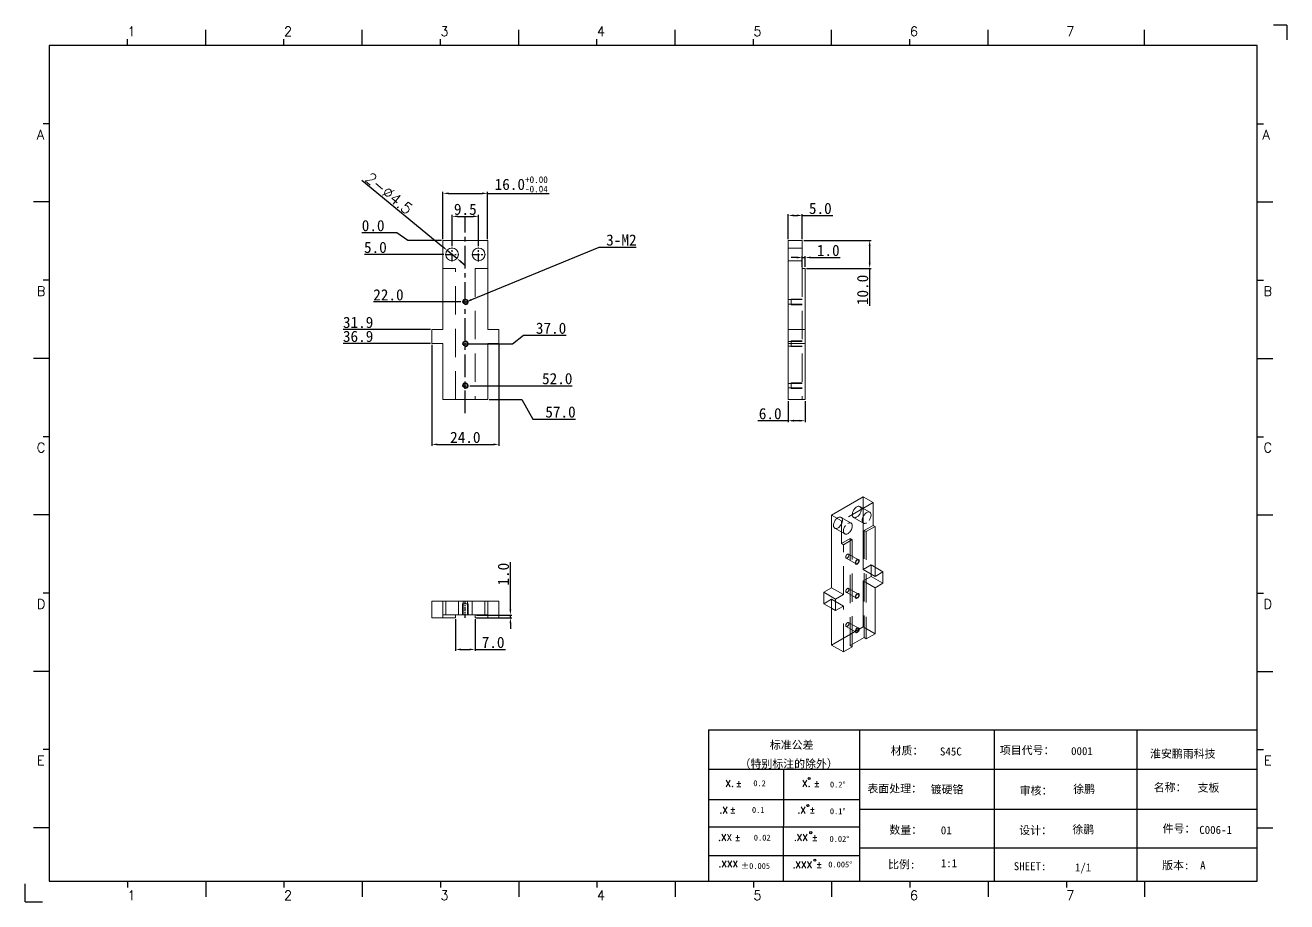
# Model space of a CAD drawing. Extents: x 83 to 30050, y -7164 to 695.
# Drawn here: x 6447.6 to 6899.4, y -1649 to -1335.2 of the extents above; entities that cross this region are included whole.
import ezdxf
from ezdxf.enums import TextEntityAlignment as Align

# ---------------------------------------------------------------- set-up
doc = ezdxf.new("R2010")
doc.units = 0
doc.header["$LTSCALE"] = 8
doc.header["$MEASUREMENT"] = 0
doc.header["$PDSIZE"] = 5
doc.linetypes.add('CENTER', pattern=[2, 1.25, -0.25, 0.25, -0.25])
doc.linetypes.add('HIDDEN', pattern=[1.905, 1.27, -0.635])
doc.layers.get('0').update_dxf_attribs({"linetype": 'CONTINUOUS'})
doc.layers.get('Defpoints').update_dxf_attribs({"linetype": 'CONTINUOUS'})
doc.layers.add('41', color=3, linetype='CONTINUOUS')
doc.layers.add('dim', color=82, linetype='CONTINUOUS', lineweight=9)
doc.styles.add('SIMPLEX', font='SIMPLEX')
doc.styles.get("Standard").update_dxf_attribs({"font": '', "height": 4})
doc.styles.get('Standard').set_extended_font_data('SimSun')
doc.dimstyles.new('ISO-25', dxfattribs={"dimtxt": 6, "dimasz": 2.5, "dimexe": 1.25, "dimexo": 0.625, "dimtad": 1, "dimdec": 1, "dimzin": 1, "dimdsep": 46, "dimtxsty": 'Standard', "dimcen": 2.5, "dimadec": 0, "dimazin": 0, "dimtm": 1e-09, "dimtfac": 1, "dimtdec": 1, "dimtmove": 0, "dimatfit": 3, "dimfxl": 1, "dimtolj": 1, "dimtzin": 0, "dimarcsym": 0})

# ---------------------------------------------------------------- blocks, each defined once
blk = doc.blocks.new('A$C0BB32EA6')
at = {"layer": '41'}
for p, q in [((90.21, 427.84), (90.21, 435.66)), ((168.4, 427.84), (168.4, 435.66)), ((168.4, 427.84), (168.4, 435.66)), ((168.4, 427.84), (168.4, 435.66)), ((246.58, 427.84), (246.58, 435.66)), ((246.58, 427.84), (246.58, 435.66)), ((324.77, 427.84), (324.77, 435.66)), ((402.96, 427.84), (402.96, 435.66)), ((481.15, 427.84), (481.15, 435.66)), ((559.34, 427.84), (559.34, 435.66)), ((51.11, 427.84), (51.11, 430.97)), ((129.3, 427.84), (129.3, 430.97)), ((129.3, 427.84), (129.3, 430.97)), ((129.3, 427.84), (129.3, 430.97)), ((207.49, 427.84), (207.49, 430.97)), ((207.49, 427.84), (207.49, 430.97)), ((285.68, 427.84), (285.68, 430.97)), ((363.87, 427.84), (363.87, 430.97)), ((442.06, 427.84), (442.06, 430.97)), ((615.63, 427.84), (12.02, 427.84)), ((12.02, 427.84), (12.02, 10.32)), ((615.63, 10.32), (615.63, 427.84)), ((12.02, 388.75), (8.89, 388.75)), ((615.63, 388.75), (618.76, 388.75)), ((12.02, 349.66), (4.2, 349.66)), ((615.63, 349.66), (623.45, 349.66)), ((12.02, 310.56), (8.89, 310.56)), ((615.63, 310.56), (618.76, 310.56)), ((12.02, 271.47), (4.2, 271.47)), ((615.63, 271.47), (623.45, 271.47)), ((12.02, 232.37), (8.89, 232.37)), ((615.63, 232.37), (618.76, 232.37)), ((12.02, 193.28), (4.2, 193.28)), ((615.63, 193.28), (623.45, 193.28)), ((12.02, 154.18), (8.89, 154.18)), ((615.63, 154.18), (618.76, 154.18)), ((12.02, 115.09), (4.2, 115.09)), ((615.63, 115.09), (623.45, 115.09)), ((341.34, 85.85), (615.63, 85.85)), ((341.34, 85.85), (341.34, 10.32)), ((416.87, 85.85), (416.87, 10.32)), ((484.16, 85.85), (484.16, 10.32)), ((555.4, 85.7), (555.4, 10.17)), ((12.02, 76), (8.89, 76)), ((615.63, 76), (618.76, 76)), ((615.63, 66.14), (341.34, 66.14)), ((378.86, 10.02), (379.1, 65.84)), ((341.34, 51.12), (416.87, 51.12)), ((615.63, 46.17), (416.87, 46.17)), ((12.02, 36.9), (4.2, 36.9)), ((341.34, 37.5), (401.12, 37.5)), ((341.34, 37.5), (416.87, 37.5)), ((615.63, 36.9), (623.45, 36.9)), ((615.63, 26.74), (416.87, 26.74)), ((341.34, 23.05), (401.87, 23.05)), ((341.34, 23.05), (401.87, 23.05)), ((341.34, 23.05), (401.87, 23.05)), ((341.34, 23.05), (401.87, 23.05)), ((341.34, 23.05), (401.87, 23.05)), ((341.34, 23.05), (416.87, 23.05)), ((12.02, 10.32), (615.63, 10.32)), ((51.11, 10.32), (51.11, 7.19)), ((90.21, 10.32), (90.21, 2.5)), ((129.3, 10.32), (129.3, 7.19)), ((168.4, 10.32), (168.4, 2.5)), ((207.49, 10.32), (207.49, 7.19)), ((246.58, 10.32), (246.58, 2.5)), ((285.68, 10.32), (285.68, 7.19)), ((324.77, 10.32), (324.77, 2.5)), ((326.34, 10.32), (401.87, 10.32)), ((363.87, 10.32), (363.87, 7.19)), ((402.96, 10.32), (402.96, 2.5)), ((442.06, 10.32), (442.06, 7.19)), ((481.15, 10.32), (481.15, 2.5)), ((520.24, 10.32), (520.24, 7.19)), ((559.34, 10.32), (559.34, 2.5))]:
    blk.add_line(p, q, dxfattribs=at)
at = {"layer": '41', "linetype": 'Continuous'}
for p, q in [((630.37, 437.94), (623.79, 437.94)), ((630.37, 437.94), (630.37, 430.59)), ((0, 0), (0, 8.98)), ((0, 0), (8.64, 0))]:
    blk.add_line(p, q, dxfattribs=at)
at = {"layer": '41'}
for centre in [(391.73, 61.61), (391.07, 48.04), (392.49, 34.54), (394.6, 20.83)]:
    blk.add_circle(centre, 0.516, dxfattribs=at)
at = {"layer": '41', "style": 'SIMPLEX'}
for s, height, p in [('1', 4.69, (51.11, 432.54)), ('2', 4.69, (129.3, 432.54)), ('3', 4.69, (207.49, 432.54)), ('4', 4.69, (285.68, 432.54)), ('5', 4.69, (363.87, 432.54)), ('6', 4.69, (442.06, 432.54)), ('7', 4.69, (520.24, 432.54)), ('A', 4.75, (5.76, 380.93)), ('A', 4.75, (618.27, 380.93)), ('B', 4.75, (5.76, 302.74)), ('B', 4.75, (618.72, 302.74)), ('C', 4.75, (5.76, 224.55)), ('C', 4.75, (618.72, 224.55)), ('D', 4.75, (5.76, 146.37)), ('D', 4.75, (618.72, 146.37)), ('E', 4.75, (5.76, 68.18)), ('E', 4.75, (618.95, 68.18)), ('X.', 3.284, (349.84, 57.49)), ('%%p', 3.284, (355.04, 57.36)), ('X.', 3.284, (388.21, 57.49)), ('%%p', 3.284, (394.07, 57.36)), ('.X', 3.284, (346.89, 44.16)), ('%%p', 3.284, (352.09, 44.33)), ('.X', 3.284, (385.9, 44.16)), ('%%p', 3.284, (391.76, 44.33)), ('.XX', 3.284, (346.2, 30.42)), ('%%p', 3.284, (354.44, 30.46)), ('.XX', 3.284, (384.11, 30.42)), ('%%p', 3.284, (393.01, 30.46)), ('.XXX', 3.284, (383.48, 16.83)), ('%%p', 3.284, (395.11, 16.95)), ('1', 4.69, (51.11, 0.87)), ('2', 4.69, (129.3, 0.87)), ('3', 4.69, (207.49, 0.87)), ('4', 4.69, (285.68, 0.87)), ('5', 4.69, (363.87, 0.87)), ('6', 4.69, (442.06, 0.87)), ('7', 4.69, (520.24, 0.87))]:
    blk.add_text(s, height=height, dxfattribs=at).set_placement(p)
at = {"layer": '41', "linetype": 'Continuous'}
for s, p in [('标准公差', (372.08, 76.36)), ('材质：', (432.42, 73.5)), ('项目代号：', (486.99, 73.71)), ('淮安鹏雨科技', (562.04, 71.96)), ('（特别标注的除外）', (356.94, 66.94)), ('表面处理：', (420.83, 54.55)), ('审核：', (496.9, 53.5)), ('名称：', (563.9, 55.18)), ('数量：', (431.79, 33.91)), ('设计：', (496.69, 33.7)), ('件号：', (568.32, 34.55)), ('比例:', (431.16, 16.65)), ('SHEET:', (493.95, 15.75)), ('1/1', (524.5, 15.18)), ('版本:', (568.11, 16.23))]:
    blk.add_text(s, height=4, dxfattribs=at).set_placement(p)
at = {"layer": '41'}
for s, p in [('0.2', (363.82, 57.75)), ('0.2%%D', (402.12, 57.11)), ('0.1', (363.14, 44.41)), ('0.1%%D', (402.07, 43.76)), ('0.02', (364.07, 30.58)), ('0.02%%D', (401.9, 29.93)), ('0.005%%D', (401.27, 17.16))]:
    blk.add_text(s, height=2.929, dxfattribs=at).set_placement(p)
at = {"layer": '41', "style": 'SIMPLEX'}
blk.add_text('.XXX', height=3.284, dxfattribs=at).set_placement((351.31, 18.87), align=Align.MIDDLE_CENTER)
at = {"layer": '41'}
blk.add_text('%%P0.005', height=2.929, dxfattribs=at).set_placement((364.87, 17.89), align=Align.MIDDLE_CENTER)
at = {"layer": '41', "linetype": 'Continuous'}
for tag, p in [('材质', (457.07, 73.08)), ('代号', (522.6, 73.29)), ('表面处理', (452.44, 54.13)), ('审核', (523.65, 54.34)), ('名称', (585.81, 54.97)), ('数量', (457.5, 33.7)), ('设计', (523.23, 34.13)), ('件号', (586.65, 33.91)), ('比例', (457.5, 17.28)), ('版本', (587.08, 16.23))]:
    blk.add_attdef(tag, p, '', height=4, dxfattribs=at)
blk = doc.blocks.new('*D322')
at = {"layer": 'Defpoints', "color": 0, "linetype": 'Continuous'}
for p in [(6609.99, -1403.62), (6600.49, -1414.78), (6609.99, -1414.78)]:
    blk.add_point(p, dxfattribs=at)
at = {"layer": 'dim', "color": 0, "linetype": 'Continuous', "lineweight": -2}
for p, q in [((6600.49, -1414.28), (6600.49, -1403.12)), ((6602.49, -1403.62), (6607.99, -1403.62)), ((6609.99, -1414.28), (6609.99, -1403.12))]:
    blk.add_line(p, q, dxfattribs=at)
at = {"layer": 'dim', "color": 0, "linetype": 'Continuous'}
for points in [[(6602.49, -1403.29), (6602.49, -1403.95), (6600.49, -1403.62)], [(6607.99, -1403.29), (6607.99, -1403.95), (6609.99, -1403.62)]]:
    blk.add_solid(points, dxfattribs=at)
at = {"layer": 'dim', "color": 0, "linetype": 'Continuous', "insert": (6605.24, -1401.12), "char_height": 4, "attachment_point": 5}
blk.add_mtext('\\A1;9.5', dxfattribs=at)
blk = doc.blocks.new('*D323')
at = {"layer": 'Defpoints', "color": 0, "linetype": 'Continuous'}
for p in [(6613.24, -1395.39), (6597.24, -1412.25), (6613.24, -1412.25)]:
    blk.add_point(p, dxfattribs=at)
at = {"layer": 'dim', "color": 0, "linetype": 'Continuous', "lineweight": -2}
for p, q in [((6597.24, -1411.75), (6597.24, -1394.89)), ((6599.24, -1395.39), (6611.24, -1395.39)), ((6613.24, -1411.75), (6613.24, -1394.89)), ((6613.24, -1395.39), (6635.28, -1395.39))]:
    blk.add_line(p, q, dxfattribs=at)
at = {"layer": 'dim', "color": 0, "linetype": 'Continuous'}
for points in [[(6599.24, -1395.06), (6599.24, -1395.72), (6597.24, -1395.39)], [(6611.24, -1395.06), (6611.24, -1395.72), (6613.24, -1395.39)]]:
    blk.add_solid(points, dxfattribs=at)
at = {"layer": 'dim', "color": 0, "linetype": 'Continuous', "insert": (6625.26, -1392.16), "char_height": 4, "attachment_point": 5}
blk.add_mtext('\\A1;16.0{\\H2.400000;\\S+0.00^ -0.04;}', dxfattribs=at)
blk = doc.blocks.new('*D324')
at = {"layer": 'Defpoints', "color": 0, "linetype": 'Continuous'}
for p in [(6593.24, -1449.12), (6617.24, -1449.12), (6617.24, -1485.28)]:
    blk.add_point(p, dxfattribs=at)
at = {"layer": 'dim', "color": 0, "linetype": 'Continuous', "lineweight": -2}
for p, q in [((6593.24, -1449.62), (6593.24, -1485.78)), ((6617.24, -1449.62), (6617.24, -1485.78)), ((6595.24, -1485.28), (6615.24, -1485.28))]:
    blk.add_line(p, q, dxfattribs=at)
at = {"layer": 'dim', "color": 0, "linetype": 'Continuous'}
for points in [[(6595.24, -1484.94), (6595.24, -1485.61), (6593.24, -1485.28)], [(6615.24, -1484.94), (6615.24, -1485.61), (6617.24, -1485.28)]]:
    blk.add_solid(points, dxfattribs=at)
at = {"layer": 'dim', "color": 0, "linetype": 'Continuous', "insert": (6605.24, -1482.78), "char_height": 4, "attachment_point": 5}
blk.add_mtext('\\A1;24.0', dxfattribs=at)
blk = doc.blocks.new('*D325')
at = {"layer": 'Defpoints', "color": 0, "linetype": 'Continuous'}
for p in [(6576.71, -1409.47), (6597.24, -1412.25), (6597.24, -1412.25)]:
    blk.add_point(p, dxfattribs=at)
at = {"layer": 'dim', "color": 0, "linetype": 'Continuous', "lineweight": -2}
for p, q in [((6580.71, -1409.47), (6568.24, -1409.47)), ((6584.71, -1412.25), (6580.71, -1409.47)), ((6596.74, -1412.25), (6584.71, -1412.25))]:
    blk.add_line(p, q, dxfattribs=at)
at = {"layer": 'dim', "color": 0, "linetype": 'Continuous', "insert": (6572.23, -1406.97), "char_height": 4, "attachment_point": 5}
blk.add_mtext('\\A1;0.0', dxfattribs=at)
blk = doc.blocks.new('*D326')
at = {"layer": 'Defpoints', "color": 0, "linetype": 'Continuous'}
for p in [(6597.24, -1412.25), (6577.49, -1417.25), (6598.02, -1417.25)]:
    blk.add_point(p, dxfattribs=at)
at = {"layer": 'dim', "color": 0, "linetype": 'Continuous', "lineweight": -2}
blk.add_line((6597.52, -1417.25), (6569.08, -1417.25), dxfattribs=at)
at = {"layer": 'dim', "color": 0, "linetype": 'Continuous', "insert": (6573.03, -1414.75), "char_height": 4, "attachment_point": 5}
blk.add_mtext('\\A1;5.0', dxfattribs=at)
blk = doc.blocks.new('*D327')
at = {"layer": 'Defpoints', "color": 0, "linetype": 'Continuous'}
for p in [(6597.24, -1412.25), (6583.61, -1434.25), (6604.14, -1434.25)]:
    blk.add_point(p, dxfattribs=at)
at = {"layer": 'dim', "color": 0, "linetype": 'Continuous', "lineweight": -2}
blk.add_line((6603.64, -1434.25), (6572.31, -1434.25), dxfattribs=at)
at = {"layer": 'dim', "color": 0, "linetype": 'Continuous', "insert": (6577.71, -1431.75), "char_height": 4, "attachment_point": 5}
blk.add_mtext('\\A1;22.0', dxfattribs=at)
blk = doc.blocks.new('*D328')
at = {"layer": 'Defpoints', "color": 0, "linetype": 'Continuous'}
for p in [(6597.24, -1412.25), (6572.71, -1444.12), (6593.24, -1444.12)]:
    blk.add_point(p, dxfattribs=at)
at = {"layer": 'dim', "color": 0, "linetype": 'Continuous', "lineweight": -2}
blk.add_line((6592.74, -1444.12), (6561.48, -1444.12), dxfattribs=at)
at = {"layer": 'dim', "color": 0, "linetype": 'Continuous', "insert": (6566.85, -1441.62), "char_height": 4, "attachment_point": 5}
blk.add_mtext('\\A1;31.9', dxfattribs=at)
blk = doc.blocks.new('*D329')
at = {"layer": 'Defpoints', "color": 0, "linetype": 'Continuous'}
for p in [(6597.24, -1412.25), (6572.71, -1449.12), (6593.24, -1449.12)]:
    blk.add_point(p, dxfattribs=at)
at = {"layer": 'dim', "color": 0, "linetype": 'Continuous', "lineweight": -2}
blk.add_line((6592.74, -1449.12), (6561.48, -1449.12), dxfattribs=at)
at = {"layer": 'dim', "color": 0, "linetype": 'Continuous', "insert": (6566.85, -1446.62), "char_height": 4, "attachment_point": 5}
blk.add_mtext('\\A1;36.9', dxfattribs=at)
blk = doc.blocks.new('*D330')
at = {"layer": 'Defpoints', "color": 0, "linetype": 'Continuous'}
for p in [(6597.24, -1412.25), (6604.14, -1449.25), (6630.08, -1446.2)]:
    blk.add_point(p, dxfattribs=at)
at = {"layer": 'dim', "color": 0, "linetype": 'Continuous', "lineweight": -2}
for p, q in [((6604.64, -1449.25), (6622.08, -1449.25)), ((6622.08, -1449.25), (6626.08, -1446.2)), ((6626.08, -1446.2), (6641.33, -1446.2))]:
    blk.add_line(p, q, dxfattribs=at)
at = {"layer": 'dim', "color": 0, "linetype": 'Continuous', "insert": (6635.95, -1443.7), "char_height": 4, "attachment_point": 5}
blk.add_mtext('\\A1;37.0', dxfattribs=at)
blk = doc.blocks.new('*D331')
at = {"layer": 'Defpoints', "color": 0, "linetype": 'Continuous'}
for p in [(6597.24, -1412.25), (6613.24, -1469.25), (6633.44, -1476.19)]:
    blk.add_point(p, dxfattribs=at)
at = {"layer": 'dim', "color": 0, "linetype": 'Continuous', "lineweight": -2}
for p, q in [((6613.74, -1469.25), (6625.44, -1469.25)), ((6625.44, -1469.25), (6629.44, -1476.19)), ((6629.44, -1476.19), (6644.69, -1476.19))]:
    blk.add_line(p, q, dxfattribs=at)
at = {"layer": 'dim', "color": 0, "linetype": 'Continuous', "insert": (6639.32, -1473.69), "char_height": 4, "attachment_point": 5}
blk.add_mtext('\\A1;57.0', dxfattribs=at)
blk = doc.blocks.new('*D332')
at = {"layer": 'Defpoints', "color": 0, "linetype": 'Continuous'}
for p in [(6597.24, -1412.25), (6606.34, -1464.25), (6632.28, -1464.25)]:
    blk.add_point(p, dxfattribs=at)
at = {"layer": 'dim', "color": 0, "linetype": 'Continuous', "lineweight": -2}
blk.add_line((6606.84, -1464.25), (6643.53, -1464.25), dxfattribs=at)
at = {"layer": 'dim', "color": 0, "linetype": 'Continuous', "insert": (6638.15, -1461.75), "char_height": 4, "attachment_point": 5}
blk.add_mtext('\\A1;52.0', dxfattribs=at)
blk = doc.blocks.new('*D333')
at = {"layer": 'Defpoints', "color": 0, "linetype": 'Continuous'}
for p in [(6601.74, -1547.36), (6608.74, -1547.36), (6608.74, -1558.69)]:
    blk.add_point(p, dxfattribs=at)
at = {"layer": 'dim', "color": 0, "linetype": 'Continuous', "lineweight": -2}
for p, q in [((6601.74, -1547.86), (6601.74, -1559.19)), ((6608.74, -1547.86), (6608.74, -1559.19)), ((6603.74, -1558.69), (6606.74, -1558.69)), ((6608.74, -1558.69), (6619.63, -1558.69))]:
    blk.add_line(p, q, dxfattribs=at)
at = {"layer": 'dim', "color": 0, "linetype": 'Continuous'}
for points in [[(6603.74, -1558.36), (6603.74, -1559.03), (6601.74, -1558.69)], [(6606.74, -1558.36), (6606.74, -1559.03), (6608.74, -1558.69)]]:
    blk.add_solid(points, dxfattribs=at)
at = {"layer": 'dim', "color": 0, "linetype": 'Continuous', "insert": (6615.19, -1556.19), "char_height": 4, "attachment_point": 5}
blk.add_mtext('\\A1;7.0', dxfattribs=at)
blk = doc.blocks.new('*D334')
at = {"layer": 'Defpoints', "color": 0, "linetype": 'Continuous'}
for p in [(6608.74, -1546.36), (6608.74, -1547.36), (6621.39, -1547.36)]:
    blk.add_point(p, dxfattribs=at)
at = {"layer": 'dim', "color": 0, "linetype": 'Continuous', "lineweight": -2}
for p, q in [((6621.39, -1544.36), (6621.39, -1527.45)), ((6609.24, -1546.36), (6621.89, -1546.36)), ((6609.24, -1547.36), (6621.89, -1547.36)), ((6621.39, -1547.36), (6621.39, -1546.36)), ((6621.39, -1549.36), (6621.39, -1551.36))]:
    blk.add_line(p, q, dxfattribs=at)
at = {"layer": 'dim', "color": 0, "linetype": 'Continuous'}
for points in [[(6621.05, -1544.36), (6621.72, -1544.36), (6621.39, -1546.36)], [(6621.05, -1549.36), (6621.72, -1549.36), (6621.39, -1547.36)]]:
    blk.add_solid(points, dxfattribs=at)
at = {"layer": 'dim', "color": 0, "linetype": 'Continuous', "insert": (6618.89, -1531.75), "char_height": 4, "attachment_point": 5, "rotation": 90}
blk.add_mtext('\\A1;1.0', dxfattribs=at)
blk = doc.blocks.new('*D335')
at = {"layer": 'Defpoints', "color": 0, "linetype": 'Continuous'}
for p in [(6720.91, -1469.25), (6726.91, -1469.25), (6720.91, -1476.79)]:
    blk.add_point(p, dxfattribs=at)
at = {"layer": 'dim', "color": 0, "linetype": 'Continuous', "lineweight": -2}
for p, q in [((6720.91, -1469.75), (6720.91, -1477.29)), ((6726.91, -1469.75), (6726.91, -1477.29)), ((6720.91, -1476.79), (6709.93, -1476.79)), ((6724.91, -1476.79), (6722.91, -1476.79))]:
    blk.add_line(p, q, dxfattribs=at)
at = {"layer": 'dim', "color": 0, "linetype": 'Continuous'}
for points in [[(6722.91, -1476.45), (6722.91, -1477.12), (6720.91, -1476.79)], [(6724.91, -1476.45), (6724.91, -1477.12), (6726.91, -1476.79)]]:
    blk.add_solid(points, dxfattribs=at)
at = {"layer": 'dim', "color": 0, "linetype": 'Continuous', "insert": (6714.42, -1474.29), "char_height": 4, "attachment_point": 5}
blk.add_mtext('\\A1;6.0', dxfattribs=at)
blk = doc.blocks.new('*D336')
at = {"layer": 'Defpoints', "color": 0, "linetype": 'Continuous'}
for p in [(6725.91, -1403.3), (6720.91, -1412.25), (6725.91, -1412.25)]:
    blk.add_point(p, dxfattribs=at)
at = {"layer": 'dim', "color": 0, "linetype": 'Continuous', "lineweight": -2}
for p, q in [((6720.91, -1411.75), (6720.91, -1402.8)), ((6722.91, -1403.3), (6723.91, -1403.3)), ((6725.91, -1411.75), (6725.91, -1402.8)), ((6725.91, -1403.3), (6736.82, -1403.3))]:
    blk.add_line(p, q, dxfattribs=at)
at = {"layer": 'dim', "color": 0, "linetype": 'Continuous'}
for points in [[(6722.91, -1402.97), (6722.91, -1403.63), (6720.91, -1403.3)], [(6723.91, -1402.97), (6723.91, -1403.63), (6725.91, -1403.3)]]:
    blk.add_solid(points, dxfattribs=at)
at = {"layer": 'dim', "color": 0, "linetype": 'Continuous', "insert": (6732.36, -1400.8), "char_height": 4, "attachment_point": 5}
blk.add_mtext('\\A1;5.0', dxfattribs=at)
blk = doc.blocks.new('*D337')
at = {"layer": 'Defpoints', "color": 0, "linetype": 'Continuous'}
for p in [(6725.91, -1412.25), (6726.91, -1422.25), (6750.03, -1422.25)]:
    blk.add_point(p, dxfattribs=at)
at = {"layer": 'dim', "color": 0, "linetype": 'Continuous', "lineweight": -2}
for p, q in [((6726.41, -1412.25), (6750.53, -1412.25)), ((6750.03, -1414.25), (6750.03, -1420.25)), ((6727.41, -1422.25), (6750.53, -1422.25)), ((6750.03, -1422.25), (6750.03, -1435.7))]:
    blk.add_line(p, q, dxfattribs=at)
at = {"layer": 'dim', "color": 0, "linetype": 'Continuous'}
for points in [[(6749.7, -1414.25), (6750.37, -1414.25), (6750.03, -1412.25)], [(6749.7, -1420.25), (6750.37, -1420.25), (6750.03, -1422.25)]]:
    blk.add_solid(points, dxfattribs=at)
at = {"layer": 'dim', "color": 0, "linetype": 'Continuous', "insert": (6747.53, -1429.97), "char_height": 4, "attachment_point": 5, "rotation": 90}
blk.add_mtext('\\A1;10.0', dxfattribs=at)
blk = doc.blocks.new('*D338')
at = {"layer": 'Defpoints', "color": 0, "linetype": 'Continuous'}
for p in [(6726.91, -1418.35), (6725.91, -1422.25), (6726.91, -1422.25)]:
    blk.add_point(p, dxfattribs=at)
at = {"layer": 'dim', "color": 0, "linetype": 'Continuous', "lineweight": -2}
for p, q in [((6723.91, -1418.35), (6721.91, -1418.35)), ((6725.91, -1421.75), (6725.91, -1417.85)), ((6725.91, -1418.35), (6726.91, -1418.35)), ((6726.91, -1421.75), (6726.91, -1417.85)), ((6728.91, -1418.35), (6739.51, -1418.35))]:
    blk.add_line(p, q, dxfattribs=at)
at = {"layer": 'dim', "color": 0, "linetype": 'Continuous'}
for points in [[(6723.91, -1418.02), (6723.91, -1418.68), (6725.91, -1418.35)], [(6728.91, -1418.02), (6728.91, -1418.68), (6726.91, -1418.35)]]:
    blk.add_solid(points, dxfattribs=at)
at = {"layer": 'dim', "color": 0, "linetype": 'Continuous', "insert": (6735.21, -1415.85), "char_height": 4, "attachment_point": 5}
blk.add_mtext('\\A1;1.0', dxfattribs=at)
blk = doc.blocks.new('*D339')
at = {"layer": 'Defpoints', "color": 0, "linetype": 'Continuous'}
for p in [(6598.76, -1415.82), (6602.23, -1418.68)]:
    blk.add_point(p, dxfattribs=at)
at = {"layer": 'dim', "color": 0, "linetype": 'Continuous', "lineweight": -2}
for p, q in [((6568.18, -1390.65), (6597.21, -1414.55)), ((6602.23, -1418.68), (6598.76, -1415.82)), ((6603.78, -1419.95), (6605.32, -1421.22))]:
    blk.add_line(p, q, dxfattribs=at)
at = {"layer": 'dim', "color": 0, "linetype": 'Continuous'}
for points in [[(6597.42, -1414.29), (6597, -1414.81), (6598.76, -1415.82)], [(6603.99, -1419.7), (6603.56, -1420.21), (6602.23, -1418.68)]]:
    blk.add_solid(points, dxfattribs=at)
at = {"layer": 'dim', "color": 0, "linetype": 'Continuous', "insert": (6577.87, -1395.39), "char_height": 4, "attachment_point": 5, "rotation": 320.5389}
blk.add_mtext('\\A1;{\\Ftxt,bigfont|c134;2-∅4.5}', dxfattribs=at)

msp = doc.modelspace()

# ---------------------------------------------------------------- linework, layer by layer
at = {"color": 1, "linetype": 'CENTER', "ltscale": 0.809498}
msp.add_line((6605.244, -1474.105), (6605.244, -1404.073), dxfattribs=at)
at = {"color": 7, "linetype": 'Continuous', "lineweight": 15}
for p, q in [((6597.244, -1412.252), (6613.244, -1412.252)), ((6597.244, -1444.122), (6597.244, -1412.252)), ((6613.244, -1412.252), (6613.244, -1444.122)), ((6720.908, -1412.252), (6725.908, -1412.252)), ((6720.908, -1412.252), (6720.908, -1444.122)), ((6725.908, -1422.252), (6725.908, -1412.252)), ((6725.908, -1422.252), (6726.908, -1422.252)), ((6726.908, -1422.252), (6726.908, -1444.122)), ((6593.244, -1449.122), (6593.244, -1444.122)), ((6593.244, -1444.122), (6597.244, -1444.122)), ((6617.244, -1444.122), (6613.244, -1444.122)), ((6617.244, -1444.122), (6617.244, -1449.122)), ((6720.908, -1444.122), (6720.908, -1449.122)), ((6726.908, -1444.122), (6720.908, -1444.122)), ((6726.908, -1449.122), (6726.908, -1444.122)), ((6593.244, -1449.122), (6597.244, -1449.122)), ((6597.244, -1469.252), (6597.244, -1449.122)), ((6617.244, -1449.122), (6613.244, -1449.122)), ((6613.244, -1449.122), (6613.244, -1469.252)), ((6720.908, -1449.122), (6726.908, -1449.122)), ((6720.908, -1449.122), (6720.908, -1469.252)), ((6726.908, -1449.122), (6726.908, -1469.252)), ((6613.244, -1469.252), (6597.244, -1469.252)), ((6726.908, -1469.252), (6720.908, -1469.252)), ((6736.393, -1510.584), (6747.707, -1504.053)), ((6747.707, -1504.053), (6747.707, -1530.076)), ((6747.707, -1504.053), (6751.243, -1506.094)), ((6751.243, -1514.259), (6751.243, -1506.094)), ((6736.393, -1536.607), (6736.393, -1510.584)), ((6751.243, -1514.259), (6751.95, -1514.667)), ((6751.95, -1514.667), (6751.95, -1529.259)), ((6750.536, -1528.443), (6747.707, -1530.076)), ((6750.536, -1528.443), (6750.536, -1532.526)), ((6754.778, -1530.892), (6750.536, -1528.443)), ((6754.778, -1534.975), (6754.778, -1530.892)), ((6750.536, -1532.526), (6747.707, -1534.158)), ((6747.707, -1534.158), (6747.707, -1550.595)), ((6747.707, -1534.158), (6751.95, -1536.608)), ((6750.536, -1532.526), (6754.778, -1534.975)), ((6754.778, -1534.975), (6751.95, -1536.608)), ((6733.565, -1538.24), (6736.393, -1536.607)), ((6733.565, -1542.322), (6733.565, -1538.24)), ((6751.95, -1536.608), (6751.95, -1553.045)), ((6593.244, -1547.358), (6593.244, -1541.358)), ((6593.244, -1541.358), (6597.244, -1541.358)), ((6613.244, -1541.358), (6597.244, -1541.358)), ((6597.244, -1541.358), (6597.244, -1547.358)), ((6613.244, -1547.358), (6613.244, -1541.358)), ((6617.244, -1541.358), (6613.244, -1541.358)), ((6617.244, -1541.358), (6617.244, -1547.358)), ((6733.565, -1542.322), (6736.393, -1540.69)), ((6736.393, -1543.955), (6733.565, -1542.322)), ((6736.393, -1557.127), (6736.393, -1540.69)), ((6593.244, -1547.358), (6597.244, -1547.358)), ((6597.244, -1547.358), (6601.744, -1547.358)), ((6608.744, -1546.358), (6601.744, -1546.358)), ((6601.744, -1546.358), (6601.744, -1547.358)), ((6608.744, -1546.358), (6608.744, -1547.358)), ((6608.744, -1547.358), (6613.244, -1547.358)), ((6617.244, -1547.358), (6613.244, -1547.358)), ((6747.707, -1550.595), (6736.393, -1557.127)), ((6751.95, -1553.045), (6747.707, -1550.595)), ((6748.768, -1554.881), (6751.95, -1553.045)), ((6736.393, -1557.127), (6740.636, -1559.576)), ((6740.636, -1559.576), (6743.818, -1557.739)), ((6748.061, -1554.473), (6743.111, -1557.331)), ((6743.111, -1557.331), (6743.818, -1557.739)), ((6743.818, -1557.739), (6743.818, -1556.923)), ((6748.061, -1554.473), (6748.768, -1554.881))]:
    msp.add_line(p, q, dxfattribs=at)
at = {"color": 1, "linetype": 'CENTER', "ltscale": 0.28575}
for p, q in [((6598.019, -1417.252), (6602.969, -1417.252)), ((6600.494, -1419.727), (6600.494, -1414.777)), ((6607.519, -1417.252), (6612.469, -1417.252)), ((6609.994, -1419.727), (6609.994, -1414.777))]:
    msp.add_line(p, q, dxfattribs=at)
at = {"color": 7, "linetype": 'HIDDEN', "lineweight": 0}
for p, q in [((6725.908, -1415.002), (6720.908, -1415.002)), ((6597.244, -1422.252), (6601.744, -1422.252)), ((6601.744, -1469.252), (6601.744, -1422.252)), ((6608.744, -1422.252), (6613.244, -1422.252)), ((6608.744, -1422.252), (6608.744, -1469.252)), ((6720.908, -1419.502), (6725.908, -1419.502)), ((6725.908, -1422.252), (6725.908, -1469.252)), ((6725.908, -1433.452), (6720.908, -1433.452)), ((6720.908, -1435.052), (6725.908, -1435.052)), ((6721.908, -1433.252), (6721.908, -1435.252)), ((6725.908, -1448.452), (6720.908, -1448.452)), ((6720.908, -1450.052), (6725.908, -1450.052)), ((6721.908, -1448.252), (6721.908, -1450.252)), ((6725.908, -1463.452), (6720.908, -1463.452)), ((6721.908, -1463.252), (6721.908, -1465.252)), ((6720.908, -1465.052), (6725.908, -1465.052)), ((6751.243, -1506.094), (6739.929, -1512.625)), ((6750.069, -1509.554), (6746.534, -1507.513)), ((6739.929, -1512.625), (6736.393, -1510.584)), ((6743.352, -1513.432), (6739.816, -1511.391)), ((6739.929, -1512.625), (6739.929, -1520.79)), ((6744.284, -1511.41), (6747.82, -1513.452)), ((6737.567, -1515.288), (6741.102, -1517.329)), ((6748.061, -1516.096), (6751.243, -1514.259)), ((6748.061, -1516.096), (6748.061, -1554.473)), ((6748.061, -1516.096), (6748.768, -1516.504)), ((6751.95, -1514.667), (6748.768, -1516.504)), ((6748.768, -1516.504), (6748.768, -1554.881)), ((6739.929, -1520.79), (6743.111, -1518.953)), ((6739.929, -1520.79), (6740.636, -1521.198)), ((6743.818, -1519.361), (6740.636, -1521.198)), ((6740.636, -1539.056), (6740.636, -1521.198)), ((6743.818, -1519.361), (6743.111, -1518.953)), ((6743.111, -1557.331), (6743.111, -1518.953)), ((6743.818, -1556.923), (6743.818, -1519.361)), ((6741.65, -1525.975), (6745.186, -1528.016)), ((6745.986, -1526.63), (6742.45, -1524.589)), ((6751.95, -1532.525), (6747.707, -1530.076)), ((6751.95, -1529.259), (6751.95, -1532.525)), ((6754.778, -1530.892), (6751.95, -1532.525)), ((6733.565, -1538.24), (6737.808, -1540.689)), ((6736.393, -1536.607), (6740.636, -1539.056)), ((6737.808, -1540.689), (6740.636, -1539.056)), ((6741.65, -1538.223), (6745.186, -1540.264)), ((6745.986, -1538.878), (6742.45, -1536.837)), ((6598.244, -1541.358), (6598.244, -1546.358)), ((6602.744, -1546.358), (6602.744, -1541.358)), ((6606.244, -1542.358), (6604.244, -1542.358)), ((6606.244, -1542.358), (6604.244, -1542.358)), ((6606.244, -1542.358), (6604.244, -1542.358)), ((6604.444, -1541.358), (6604.444, -1546.358)), ((6606.044, -1546.358), (6606.044, -1541.358)), ((6607.744, -1541.358), (6607.744, -1546.358)), ((6612.244, -1546.358), (6612.244, -1541.358)), ((6740.636, -1543.139), (6736.393, -1540.69)), ((6737.808, -1544.772), (6736.393, -1543.955)), ((6737.808, -1540.689), (6737.808, -1544.772)), ((6737.808, -1544.772), (6740.636, -1543.139)), ((6740.636, -1559.576), (6740.636, -1543.139)), ((6597.244, -1546.358), (6601.744, -1546.358)), ((6608.744, -1546.358), (6613.244, -1546.358)), ((6745.986, -1551.126), (6742.45, -1549.085)), ((6741.65, -1550.471), (6745.186, -1552.512))]:
    msp.add_line(p, q, dxfattribs=at)
at = {"color": 1, "linetype": 'CENTER', "ltscale": 0.127}
for p, q in [((6604.144, -1434.252), (6606.344, -1434.252)), ((6605.244, -1435.352), (6605.244, -1433.152)), ((6604.144, -1449.252), (6606.344, -1449.252)), ((6605.244, -1450.352), (6605.244, -1448.152)), ((6605.244, -1465.352), (6605.244, -1463.152)), ((6604.144, -1464.252), (6606.344, -1464.252))]:
    msp.add_line(p, q, dxfattribs=at)
at = {"color": 7, "linetype": 'Continuous', "lineweight": 0}
for p, q in [((6725.908, -1433.252), (6721.908, -1433.252)), ((6725.908, -1435.252), (6721.908, -1435.252)), ((6725.908, -1448.252), (6721.908, -1448.252)), ((6725.908, -1450.252), (6721.908, -1450.252)), ((6725.908, -1463.252), (6721.908, -1463.252)), ((6725.908, -1465.252), (6721.908, -1465.252)), ((6604.244, -1546.358), (6604.244, -1542.358)), ((6604.244, -1546.358), (6604.244, -1542.358)), ((6604.244, -1546.358), (6604.244, -1542.358)), ((6606.244, -1546.358), (6606.244, -1542.358)), ((6606.244, -1546.358), (6606.244, -1542.358)), ((6606.244, -1546.358), (6606.244, -1542.358))]:
    msp.add_line(p, q, dxfattribs=at)
at = {"color": 1, "linetype": 'CENTER', "ltscale": 0.1524}
msp.add_line((6605.244, -1547.358), (6605.244, -1541.358), dxfattribs=at)
at = {"color": 7, "linetype": 'Continuous', "lineweight": 15, "flags": 128}
for points in [[(6747, -1508.543), (6746.984, -1508.808), (6746.938, -1509.085), (6746.862, -1509.37), (6746.758, -1509.657), (6746.628, -1509.939), (6746.474, -1510.213), (6746.299, -1510.471), (6746.106, -1510.711), (6745.901, -1510.925), (6745.685, -1511.112), (6745.465, -1511.266), (6745.243, -1511.385), (6745.024, -1511.467), (6744.813, -1511.509), (6744.613, -1511.512), (6744.429, -1511.475), (6744.265, -1511.399), (6744.122, -1511.285), (6744.004, -1511.135), (6743.914, -1510.953), (6743.853, -1510.742), (6743.822, -1510.506), (6743.822, -1510.25), (6743.853, -1509.978), (6743.914, -1509.697), (6744.004, -1509.41), (6744.122, -1509.125), (6744.265, -1508.846), (6744.429, -1508.58), (6744.613, -1508.33), (6744.813, -1508.103), (6745.024, -1507.901), (6745.243, -1507.731), (6745.465, -1507.594), (6745.685, -1507.493), (6745.901, -1507.431), (6746.106, -1507.408), (6746.299, -1507.425), (6746.474, -1507.482), (6746.628, -1507.577), (6746.758, -1507.709), (6746.862, -1507.876), (6746.938, -1508.073), (6746.984, -1508.297), (6747, -1508.543)], [(6740.282, -1512.421), (6740.267, -1512.686), (6740.221, -1512.963), (6740.145, -1513.248), (6740.041, -1513.534), (6739.91, -1513.817), (6739.756, -1514.091), (6739.581, -1514.349), (6739.389, -1514.588), (6739.183, -1514.803), (6738.968, -1514.99), (6738.747, -1515.144), (6738.525, -1515.263), (6738.307, -1515.345), (6738.095, -1515.387), (6737.896, -1515.39), (6737.712, -1515.353), (6737.547, -1515.277), (6737.404, -1515.163), (6737.287, -1515.013), (6737.196, -1514.831), (6737.135, -1514.62), (6737.104, -1514.384), (6737.104, -1514.128), (6737.135, -1513.856), (6737.196, -1513.575), (6737.287, -1513.288), (6737.404, -1513.003), (6737.547, -1512.724), (6737.712, -1512.458), (6737.896, -1512.208), (6738.095, -1511.98), (6738.307, -1511.779), (6738.525, -1511.609), (6738.747, -1511.472), (6738.968, -1511.371), (6739.183, -1511.309), (6739.389, -1511.286), (6739.581, -1511.303), (6739.756, -1511.36), (6739.91, -1511.455), (6740.041, -1511.587), (6740.145, -1511.754), (6740.221, -1511.951), (6740.267, -1512.175), (6740.282, -1512.421)], [(6742.05, -1524.629), (6742.181, -1524.571), (6742.304, -1524.552), (6742.414, -1524.572), (6742.504, -1524.63), (6742.57, -1524.723), (6742.607, -1524.847), (6742.615, -1524.994), (6742.592, -1525.157), (6742.54, -1525.326), (6742.462, -1525.493), (6742.361, -1525.648), (6742.244, -1525.784), (6742.116, -1525.893), (6741.985, -1525.969), (6741.857, -1526.008), (6741.739, -1526.007), (6741.639, -1525.968), (6741.56, -1525.891), (6741.508, -1525.782), (6741.485, -1525.646), (6741.493, -1525.49), (6741.531, -1525.323), (6741.596, -1525.154), (6741.687, -1524.992), (6741.796, -1524.845), (6741.92, -1524.722), (6742.05, -1524.629)], [(6742.05, -1536.877), (6742.181, -1536.819), (6742.304, -1536.8), (6742.414, -1536.82), (6742.504, -1536.878), (6742.57, -1536.972), (6742.607, -1537.095), (6742.615, -1537.242), (6742.592, -1537.405), (6742.54, -1537.574), (6742.462, -1537.741), (6742.361, -1537.896), (6742.244, -1538.032), (6742.116, -1538.141), (6741.985, -1538.217), (6741.857, -1538.256), (6741.739, -1538.255), (6741.639, -1538.216), (6741.56, -1538.14), (6741.508, -1538.03), (6741.485, -1537.894), (6741.493, -1537.738), (6741.531, -1537.571), (6741.596, -1537.402), (6741.687, -1537.24), (6741.796, -1537.093), (6741.92, -1536.97), (6742.05, -1536.877)], [(6742.05, -1549.125), (6742.181, -1549.067), (6742.304, -1549.048), (6742.414, -1549.068), (6742.504, -1549.126), (6742.57, -1549.22), (6742.607, -1549.343), (6742.615, -1549.49), (6742.592, -1549.653), (6742.54, -1549.822), (6742.462, -1549.989), (6742.361, -1550.145), (6742.244, -1550.28), (6742.116, -1550.389), (6741.985, -1550.465), (6741.857, -1550.504), (6741.739, -1550.503), (6741.639, -1550.464), (6741.56, -1550.388), (6741.508, -1550.278), (6741.485, -1550.142), (6741.493, -1549.986), (6741.531, -1549.819), (6741.596, -1549.65), (6741.687, -1549.488), (6741.796, -1549.341), (6741.92, -1549.218), (6742.05, -1549.125)]]:
    msp.add_lwpolyline(points, dxfattribs=at)
at = {"color": 7, "linetype": 'HIDDEN', "lineweight": 0, "flags": 128}
for points in [[(6742.227, -1513.544), (6742.448, -1513.434), (6742.666, -1513.362), (6742.874, -1513.329), (6743.07, -1513.336), (6743.25, -1513.383), (6743.409, -1513.469), (6743.546, -1513.592), (6743.657, -1513.75), (6743.74, -1513.94), (6743.794, -1514.157), (6743.817, -1514.399), (6743.809, -1514.659), (6743.771, -1514.934), (6743.702, -1515.217), (6743.605, -1515.504), (6743.481, -1515.788), (6743.332, -1516.064), (6743.162, -1516.327), (6742.974, -1516.572), (6742.771, -1516.793), (6742.558, -1516.987), (6742.338, -1517.15), (6742.116, -1517.278), (6741.896, -1517.369), (6741.683, -1517.421), (6741.48, -1517.434), (6741.292, -1517.407), (6741.122, -1517.34), (6740.973, -1517.236), (6740.849, -1517.095), (6740.752, -1516.921), (6740.683, -1516.716), (6740.645, -1516.486), (6740.637, -1516.235), (6740.66, -1515.966), (6740.714, -1515.687), (6740.797, -1515.401), (6740.908, -1515.115), (6741.045, -1514.834), (6741.204, -1514.564), (6741.384, -1514.31), (6741.58, -1514.076), (6741.788, -1513.868), (6742.006, -1513.689), (6742.227, -1513.544)], [(6748.945, -1513.34), (6748.723, -1513.45), (6748.506, -1513.522), (6748.297, -1513.555), (6748.101, -1513.548), (6747.922, -1513.501), (6747.762, -1513.415), (6747.626, -1513.292), (6747.515, -1513.134), (6747.431, -1512.944), (6747.378, -1512.726), (6747.354, -1512.485), (6747.362, -1512.224), (6747.401, -1511.95), (6747.469, -1511.666), (6747.567, -1511.38), (6747.691, -1511.096), (6747.839, -1510.819), (6748.009, -1510.556), (6748.198, -1510.312), (6748.4, -1510.091), (6748.614, -1509.897), (6748.834, -1509.734), (6749.055, -1509.606), (6749.275, -1509.515), (6749.489, -1509.462), (6749.691, -1509.45), (6749.88, -1509.477), (6750.05, -1509.543), (6750.198, -1509.648), (6750.322, -1509.789), (6750.42, -1509.963), (6750.488, -1510.167), (6750.527, -1510.397), (6750.535, -1510.649), (6750.511, -1510.917), (6750.458, -1511.197), (6750.374, -1511.483), (6750.264, -1511.769), (6750.127, -1512.05), (6749.967, -1512.32), (6749.788, -1512.574), (6749.592, -1512.808), (6749.383, -1513.016), (6749.166, -1513.194), (6748.945, -1513.34)], [(6745.586, -1526.67), (6745.716, -1526.612), (6745.84, -1526.593), (6745.949, -1526.613), (6746.04, -1526.671), (6746.105, -1526.764), (6746.143, -1526.888), (6746.15, -1527.035), (6746.128, -1527.198), (6746.076, -1527.367), (6745.997, -1527.534), (6745.897, -1527.689), (6745.779, -1527.825), (6745.651, -1527.934), (6745.52, -1528.01), (6745.392, -1528.049), (6745.275, -1528.048), (6745.174, -1528.009), (6745.096, -1527.932), (6745.044, -1527.823), (6745.021, -1527.687), (6745.029, -1527.531), (6745.066, -1527.364), (6745.132, -1527.195), (6745.222, -1527.033), (6745.332, -1526.886), (6745.455, -1526.763), (6745.586, -1526.67)], [(6745.586, -1538.918), (6745.716, -1538.86), (6745.84, -1538.841), (6745.949, -1538.861), (6746.04, -1538.919), (6746.105, -1539.013), (6746.143, -1539.136), (6746.15, -1539.283), (6746.128, -1539.446), (6746.076, -1539.615), (6745.997, -1539.782), (6745.897, -1539.937), (6745.779, -1540.073), (6745.651, -1540.182), (6745.52, -1540.258), (6745.392, -1540.297), (6745.275, -1540.296), (6745.174, -1540.257), (6745.096, -1540.181), (6745.044, -1540.071), (6745.021, -1539.935), (6745.029, -1539.779), (6745.066, -1539.612), (6745.132, -1539.443), (6745.222, -1539.281), (6745.332, -1539.134), (6745.455, -1539.011), (6745.586, -1538.918)], [(6745.586, -1551.166), (6745.716, -1551.108), (6745.84, -1551.089), (6745.949, -1551.109), (6746.04, -1551.167), (6746.105, -1551.261), (6746.143, -1551.384), (6746.15, -1551.531), (6746.128, -1551.694), (6746.076, -1551.863), (6745.997, -1552.03), (6745.897, -1552.186), (6745.779, -1552.321), (6745.651, -1552.43), (6745.52, -1552.506), (6745.392, -1552.545), (6745.275, -1552.545), (6745.174, -1552.505), (6745.096, -1552.429), (6745.044, -1552.319), (6745.021, -1552.183), (6745.029, -1552.027), (6745.066, -1551.86), (6745.132, -1551.691), (6745.222, -1551.529), (6745.332, -1551.382), (6745.455, -1551.259), (6745.586, -1551.166)]]:
    msp.add_lwpolyline(points, dxfattribs=at)
at = {"color": 7, "linetype": 'Continuous', "lineweight": 0, "flags": 128}
for points in [[(6745.586, -1526.507), (6745.315, -1526.725), (6745.086, -1527.034), (6744.932, -1527.388), (6744.879, -1527.731), (6744.932, -1528.013), (6745.086, -1528.189), (6745.315, -1528.234), (6745.586, -1528.14), (6745.856, -1527.921), (6746.086, -1527.612), (6746.239, -1527.258), (6746.293, -1526.915), (6746.239, -1526.633), (6746.086, -1526.457), (6745.856, -1526.412), (6745.586, -1526.507)], [(6745.586, -1538.755), (6745.315, -1538.973), (6745.086, -1539.282), (6744.932, -1539.636), (6744.879, -1539.979), (6744.932, -1540.261), (6745.086, -1540.437), (6745.315, -1540.482), (6745.586, -1540.388), (6745.856, -1540.169), (6746.086, -1539.86), (6746.239, -1539.507), (6746.293, -1539.163), (6746.239, -1538.882), (6746.086, -1538.705), (6745.856, -1538.661), (6745.586, -1538.755)], [(6745.586, -1551.003), (6745.315, -1551.221), (6745.086, -1551.531), (6744.932, -1551.884), (6744.879, -1552.227), (6744.932, -1552.509), (6745.086, -1552.685), (6745.315, -1552.73), (6745.586, -1552.636), (6745.856, -1552.417), (6746.086, -1552.108), (6746.239, -1551.755), (6746.293, -1551.411), (6746.239, -1551.13), (6746.086, -1550.953), (6745.856, -1550.909), (6745.586, -1551.003)]]:
    msp.add_lwpolyline(points, dxfattribs=at)
at = {"color": 7, "linetype": 'Continuous', "lineweight": 15}
for centre, radius in [((6600.494, -1417.252), 2.25), ((6609.994, -1417.252), 2.25), ((6605.244, -1434.252), 0.8), ((6605.244, -1449.252), 0.8), ((6605.244, -1464.252), 0.8)]:
    msp.add_circle(centre, radius, dxfattribs=at)
at = {"color": 7, "linetype": 'Continuous', "lineweight": 0}
for centre in [(6605.244, -1434.252), (6605.244, -1449.252), (6605.244, -1464.252)]:
    msp.add_arc(centre, 1, 255, 195, dxfattribs=at)

# ---------------------------------------------------------------- block references
at = {"layer": '41', "linetype": 'Continuous', "xscale": 0.7166361600002347, "yscale": 0.7166361600000073, "zscale": 0.7166361600000002}
msp.add_blockref('A$C0BB32EA6', (6447.648, -1649.037), dxfattribs=at).add_auto_attribs({'版本': 'A', '件号': 'C006-1', '名称': '支板', '设计': '徐鹏', '审核': '徐鹏', '代号': '0001', '比例': '1:1', '数量': '01', '表面处理': '镀硬铬', '材质': 'S45C'})

# ---------------------------------------------------------------- texts
at = {"layer": 'dim', "linetype": 'Continuous', "insert": (6655.688, -1414.155), "char_height": 4, "attachment_point": 7}
msp.add_mtext('\\A1;3-M2', dxfattribs=at)

# ---------------------------------------------------------------- dimensions: what is measured, and where the dimension line sits
at = {"layer": 'dim', "linetype": 'Continuous'}
dim = msp.add_diameter_dim_2p(p1=(6602.231, -1418.682), p2=(6598.757, -1415.822), text='{\\Ftxt,bigfont|c134;2-<>}', dimstyle='ISO-25', override={"dimtxt": 2.5, "dimasz": 2, "dimexe": 0.49975, "dimexo": 0.49975, "dimgap": 0.49975}, dxfattribs=at)
dim.commit()
dim.dimension.update_dxf_attribs({"geometry": '*D339', "text_midpoint": (6576.285, -1397.323), "dimtype": 163})
for base, p1, p2, override, picture, middle in [((6613.244, -1395.39), (6597.244, -1412.252), (6613.244, -1412.252), {"dimtxt": 2.5, "dimasz": 2, "dimexe": 0.49975, "dimexo": 0.49975, "dimgap": 0.49975, "dimtol": 1, "dimlim": 0, "dimtp": 0, "dimtm": 0.04, "dimtfac": 0.6, "dimtdec": 2, "dimtolj": 1}, '*D323', (6625.264, -1392.157)), ((6609.994, -1403.621), (6600.494, -1414.777), (6609.994, -1414.777), {"dimtxt": 2.5, "dimasz": 2, "dimexe": 0.49975, "dimexo": 0.49975, "dimgap": 0.49975}, '*D322', (6605.244, -1401.121)), ((6725.908, -1403.299), (6720.908, -1412.252), (6725.908, -1412.252), {"dimtxt": 2.5, "dimasz": 2, "dimexe": 0.49975, "dimexo": 0.49975, "dimgap": 0.49975}, '*D336', (6732.363, -1400.8)), ((6726.908, -1418.352), (6725.908, -1422.252), (6726.908, -1422.252), {"dimtxt": 2.5, "dimasz": 2, "dimexe": 0.49975, "dimexo": 0.49975, "dimgap": 0.49975}, '*D338', (6735.208, -1415.852)), ((6617.244, -1485.278), (6593.244, -1449.122), (6617.244, -1449.122), {"dimtxt": 2.5, "dimasz": 2, "dimexe": 0.49975, "dimexo": 0.49975, "dimgap": 0.49975}, '*D324', (6605.244, -1482.779)), ((6720.908, -1476.788), (6726.908, -1469.252), (6720.908, -1469.252), {"dimtxt": 2.5, "dimasz": 2, "dimexe": 0.49975, "dimexo": 0.49975, "dimgap": 0.49975}, '*D335', (6714.419, -1474.288)), ((6608.744, -1558.693), (6601.744, -1547.358), (6608.744, -1547.358), {"dimtxt": 2.5, "dimasz": 2, "dimexe": 0.49975, "dimexo": 0.49975, "dimgap": 0.49975}, '*D333', (6615.188, -1556.193))]:
    dim = msp.add_linear_dim(base=base, p1=p1, p2=p2, dimstyle='ISO-25', override=override, dxfattribs=at)
    dim.commit()
    dim.dimension.update_dxf_attribs({"geometry": picture, "text_midpoint": middle})
for feature_location, offset, origin, picture, middle in [((6597.243965812, -1412.251816227), (-20.52954677, 2.785048351), (6597.243965812, -1412.251816227), '*D325', (6572.225780153, -1406.967017876)), ((6593.244, -1444.122), (-20.53, 0), (6597.244, -1412.252), '*D328', (6566.848, -1441.622)), ((6593.244, -1449.122), (-20.53, 0), (6597.244, -1412.252), '*D329', (6566.848, -1446.622)), ((6598.019, -1417.252), (-20.53, 0), (6597.244, -1412.252), '*D326', (6573.034, -1414.752)), ((6604.144, -1434.252), (-20.53, 0), (6597.244, -1412.252), '*D327', (6577.715, -1431.752)), ((6604.144, -1449.252), (25.931, 3.054), (6597.244, -1412.252), '*D330', (6635.953, -1443.698)), ((6613.244, -1469.252), (20.195, -6.934), (6597.244, -1412.252), '*D331', (6639.317, -1473.686)), ((6606.344, -1464.252), (25.931, 0), (6597.244, -1412.252), '*D332', (6638.153, -1461.752))]:
    dim = msp.add_ordinate_dim(feature_location=feature_location, offset=offset, dtype=0, origin=origin, dimstyle='ISO-25', override={"dimtxt": 2.5, "dimasz": 2, "dimexe": 0.49975, "dimexo": 0.49975, "dimgap": 0.49975}, dxfattribs=at)
    dim.commit()
    dim.dimension.update_dxf_attribs({"geometry": picture, "text_midpoint": middle})
dim = msp.add_linear_dim(base=(6750.032, -1422.252), p1=(6725.908, -1412.252), p2=(6726.908, -1422.252), angle=90, dimstyle='ISO-25', override={"dimtxt": 2.5, "dimasz": 2, "dimexe": 0.49975, "dimexo": 0.49975, "dimgap": 0.49975}, dxfattribs=at)
dim.commit()
dim.dimension.update_dxf_attribs({"geometry": '*D337', "text_midpoint": (6747.533, -1429.974)})
dim = msp.add_linear_dim(base=(6621.387, -1547.358), p1=(6608.744, -1546.358), p2=(6608.744, -1547.358), angle=90, dimstyle='ISO-25', override={"dimtxt": 2.5, "dimasz": 2, "dimexe": 0.49975, "dimexo": 0.49975, "dimgap": 0.49975}, dxfattribs=at)
dim.commit()
dim.dimension.update_dxf_attribs({"geometry": '*D334', "text_midpoint": (6621.387, -1531.752), "dimtype": 160})

# ---------------------------------------------------------------- leaders
at = {"layer": 'dim', "linetype": 'Continuous', "annotation_type": 0, "has_hookline": 1, "hookline_direction": 0, "text_width": 10.689}
msp.add_leader([(6605.53, -1434.252), (6653.188, -1414.655), (6655.188, -1414.655)], dimstyle='ISO-25', override={"dimtxt": 2.5, "dimasz": 2, "dimexe": 0.49975, "dimexo": 0.49975, "dimgap": 0.49975}, dxfattribs=at)

doc.saveas('drawing.dxf')
